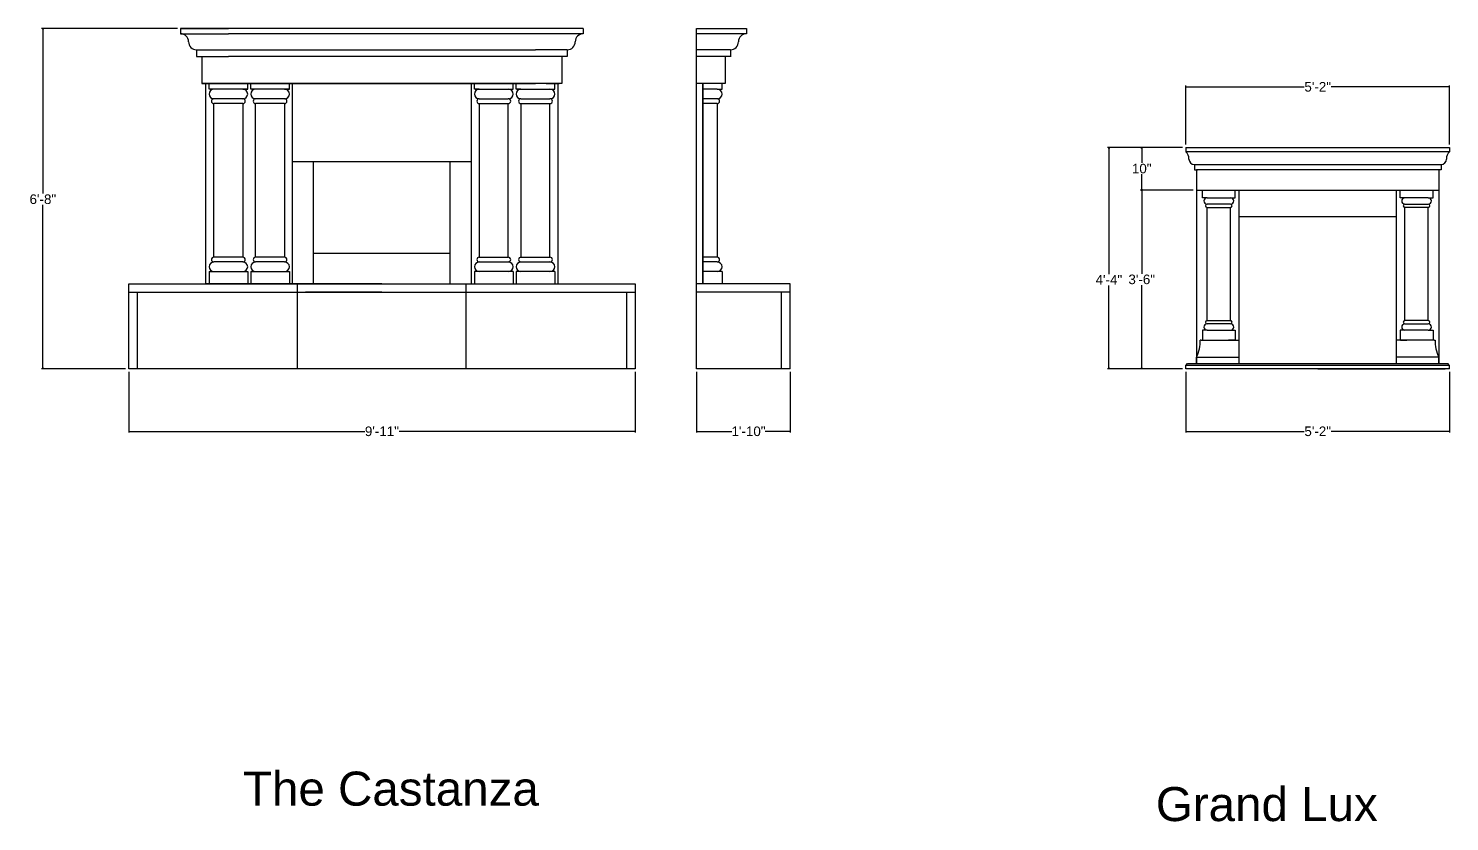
# Model space of a CAD drawing. Header units: millimetres. Extents: x 1155 to 2227, y 540 to 1342.
# Drawn here: x 1375.9 to 1710, y 780.1 to 966.5 of the extents above; entities that cross this region are included whole.
import ezdxf

# ---------------------------------------------------------------- set-up
doc = ezdxf.new("R2010")
doc.units = ezdxf.units.MM
doc.layers.add('dimension', color=4, linetype='Continuous')
doc.layers.add('text', color=4, linetype='Continuous')
doc.styles.get("Standard").update_dxf_attribs({"font": 'arial.ttf'})
doc.dimstyles.new('25', dxfattribs={"dimscale": 1.5, "dimtxt": 1, "dimasz": 0.5, "dimexe": 0.1875, "dimexo": 1, "dimgap": 0.125, "dimtad": 0, "dimtih": 1, "dimtoh": 1, "dimdec": 4, "dimzin": 4, "dimdsep": 46, "dimlunit": 4, "dimtxsty": 'Standard', "dimblk1": 'CLOSEDBLANK', "dimblk2": 'CLOSEDBLANK', "dimsah": 1, "dimcen": -1, "dimclrd": 256, "dimclre": 256, "dimclrt": 256, "dimadec": 0, "dimazin": 0, "dimtfac": 1, "dimtdec": 4, "dimtofl": 0, "dimtmove": 0, "dimatfit": 3, "dimldrblk": 'CLOSEDBLANK', "dimfxl": 1, "dimtolj": 1, "dimtzin": 4, "dimarcsym": 0})

# ---------------------------------------------------------------- blocks, each defined once
blk = doc.blocks.new('_CLOSEDBLANK')
at = {"color": 0, "linetype": 'ByBlock'}
for p, q in [((-1, 0.2), (0, 0)), ((-1, 0.2), (-1, -0.2)), ((0, 0), (-1, -0.2))]:
    blk.add_line(p, q, dxfattribs=at)
blk = doc.blocks.new('*D381')
at = {"layer": 'Defpoints', "color": 0, "transparency": 16777216}
for p in [(1399.52, 886.51), (1518.52, 886.51), (1518.52, 871.8)]:
    blk.add_point(p, dxfattribs=at)
at = {"layer": 'dimension', "lineweight": -2, "transparency": 16777216}
for p, q in [((1399.52, 885.76), (1399.52, 871.51)), ((1518.52, 885.76), (1518.52, 871.51)), ((1399.71, 871.8), (1454.97, 871.8)), ((1518.34, 871.8), (1463.08, 871.8))]:
    blk.add_line(p, q, dxfattribs=at)
at = {"layer": 'dimension', "lineweight": -2, "transparency": 16777216, "xscale": 0.1875, "yscale": 0.1875, "zscale": 0.1875, "rotation": 180}
blk.add_blockref('_CLOSEDBLANK', (1399.52, 871.8), dxfattribs=at)
at = {"layer": 'dimension', "lineweight": -2, "transparency": 16777216, "xscale": 0.1875, "yscale": 0.1875, "zscale": 0.1875}
blk.add_blockref('_CLOSEDBLANK', (1518.52, 871.8), dxfattribs=at)
at = {"layer": 'dimension', "transparency": 16777216, "insert": (1459.02, 871.8), "char_height": 2.25, "attachment_point": 5}
blk.add_mtext('\\A1;9\'-11"', dxfattribs=at)
blk = doc.blocks.new('*D382')
at = {"layer": 'Defpoints', "color": 0, "transparency": 16777216}
for p in [(1532.96, 886.51), (1554.96, 886.51), (1554.96, 871.8)]:
    blk.add_point(p, dxfattribs=at)
at = {"layer": 'dimension', "lineweight": -2, "transparency": 16777216}
for p, q in [((1532.96, 885.76), (1532.96, 871.51)), ((1554.96, 885.76), (1554.96, 871.51)), ((1533.15, 871.8), (1541.26, 871.8)), ((1554.77, 871.8), (1549.15, 871.8))]:
    blk.add_line(p, q, dxfattribs=at)
at = {"layer": 'dimension', "lineweight": -2, "transparency": 16777216, "xscale": 0.1875, "yscale": 0.1875, "zscale": 0.1875, "rotation": 180}
blk.add_blockref('_CLOSEDBLANK', (1532.96, 871.8), dxfattribs=at)
at = {"layer": 'dimension', "lineweight": -2, "transparency": 16777216, "xscale": 0.1875, "yscale": 0.1875, "zscale": 0.1875}
blk.add_blockref('_CLOSEDBLANK', (1554.96, 871.8), dxfattribs=at)
at = {"layer": 'dimension', "transparency": 16777216, "insert": (1545.21, 871.8), "char_height": 2.25, "attachment_point": 5}
blk.add_mtext('\\A1;1\'-10"', dxfattribs=at)
blk = doc.blocks.new('*D383')
at = {"layer": 'Defpoints', "color": 0, "transparency": 16777216}
for p in [(1411.7, 966.51), (1379.31, 886.51), (1399.52, 886.51)]:
    blk.add_point(p, dxfattribs=at)
at = {"layer": 'dimension', "lineweight": -2, "transparency": 16777216}
for p, q in [((1410.95, 966.51), (1379.01, 966.51)), ((1379.31, 966.32), (1379.31, 927.68)), ((1379.31, 886.7), (1379.31, 925.01)), ((1398.77, 886.51), (1379.01, 886.51))]:
    blk.add_line(p, q, dxfattribs=at)
at = {"layer": 'dimension', "lineweight": -2, "transparency": 16777216, "xscale": 0.1875, "yscale": 0.1875, "zscale": 0.1875}
for p, rotation in [((1379.31, 966.51), 90), ((1379.31, 886.51), 270)]:
    blk.add_blockref('_CLOSEDBLANK', p, dxfattribs=dict(at, rotation=rotation))
at = {"layer": 'dimension', "transparency": 16777216, "insert": (1379.31, 926.35), "char_height": 2.25, "attachment_point": 5}
blk.add_mtext('\\A1;6\'-8"', dxfattribs=at)
blk = doc.blocks.new('*D384')
at = {"layer": 'Defpoints', "color": 0, "transparency": 16777216}
for p in [(1710.02, 952.78), (1648.02, 938.51), (1710.02, 938.51)]:
    blk.add_point(p, dxfattribs=at)
at = {"layer": 'dimension', "lineweight": -2, "transparency": 16777216}
for p, q in [((1648.02, 939.26), (1648.02, 953.07)), ((1648.21, 952.78), (1675.85, 952.78)), ((1709.84, 952.78), (1682.2, 952.78)), ((1710.02, 939.26), (1710.02, 953.07))]:
    blk.add_line(p, q, dxfattribs=at)
at = {"layer": 'dimension', "lineweight": -2, "transparency": 16777216, "xscale": 0.1875, "yscale": 0.1875, "zscale": 0.1875, "rotation": 180}
blk.add_blockref('_CLOSEDBLANK', (1648.02, 952.78), dxfattribs=at)
at = {"layer": 'dimension', "lineweight": -2, "transparency": 16777216, "xscale": 0.1875, "yscale": 0.1875, "zscale": 0.1875}
blk.add_blockref('_CLOSEDBLANK', (1710.02, 952.78), dxfattribs=at)
at = {"layer": 'dimension', "transparency": 16777216, "insert": (1679.02, 952.78), "char_height": 2.25, "attachment_point": 5}
blk.add_mtext('\\A1;5\'-2"', dxfattribs=at)
blk = doc.blocks.new('*D385')
at = {"layer": 'Defpoints', "color": 0, "transparency": 16777216}
for p in [(1648.02, 938.51), (1637.65, 928.51), (1650.52, 928.51)]:
    blk.add_point(p, dxfattribs=at)
at = {"layer": 'dimension', "lineweight": -2, "transparency": 16777216}
for p, q in [((1647.27, 938.51), (1637.35, 938.51)), ((1637.65, 938.32), (1637.65, 934.89)), ((1637.65, 928.7), (1637.65, 932.22)), ((1649.77, 928.51), (1637.35, 928.51))]:
    blk.add_line(p, q, dxfattribs=at)
at = {"layer": 'dimension', "lineweight": -2, "transparency": 16777216, "xscale": 0.1875, "yscale": 0.1875, "zscale": 0.1875}
for p, rotation in [((1637.65, 938.51), 90), ((1637.65, 928.51), 270)]:
    blk.add_blockref('_CLOSEDBLANK', p, dxfattribs=dict(at, rotation=rotation))
at = {"layer": 'dimension', "transparency": 16777216, "insert": (1637.65, 933.55), "char_height": 2.25, "attachment_point": 5}
blk.add_mtext('\\A1;10"', dxfattribs=at)
blk = doc.blocks.new('*D386')
at = {"layer": 'Defpoints', "color": 0, "transparency": 16777216}
for p in [(1650.52, 928.51), (1637.65, 886.51), (1648.02, 886.51)]:
    blk.add_point(p, dxfattribs=at)
at = {"layer": 'dimension', "lineweight": -2, "transparency": 16777216}
for p, q in [((1649.77, 928.51), (1637.35, 928.51)), ((1637.65, 928.32), (1637.65, 908.85)), ((1637.65, 886.7), (1637.65, 906.17)), ((1647.27, 886.51), (1637.35, 886.51))]:
    blk.add_line(p, q, dxfattribs=at)
at = {"layer": 'dimension', "lineweight": -2, "transparency": 16777216, "xscale": 0.1875, "yscale": 0.1875, "zscale": 0.1875}
for p, rotation in [((1637.65, 928.51), 90), ((1637.65, 886.51), 270)]:
    blk.add_blockref('_CLOSEDBLANK', p, dxfattribs=dict(at, rotation=rotation))
at = {"layer": 'dimension', "transparency": 16777216, "insert": (1637.65, 907.51), "char_height": 2.25, "attachment_point": 5}
blk.add_mtext('\\A1;3\'-6"', dxfattribs=at)
blk = doc.blocks.new('*D387')
at = {"layer": 'Defpoints', "color": 0, "transparency": 16777216}
for p in [(1648.02, 938.51), (1629.93, 886.51), (1648.02, 886.51)]:
    blk.add_point(p, dxfattribs=at)
at = {"layer": 'dimension', "lineweight": -2, "transparency": 16777216}
for p, q in [((1647.27, 938.51), (1629.63, 938.51)), ((1629.93, 938.32), (1629.93, 908.74)), ((1629.93, 886.7), (1629.93, 906.11)), ((1647.27, 886.51), (1629.63, 886.51))]:
    blk.add_line(p, q, dxfattribs=at)
at = {"layer": 'dimension', "lineweight": -2, "transparency": 16777216, "xscale": 0.1875, "yscale": 0.1875, "zscale": 0.1875}
for p, rotation in [((1629.93, 938.51), 90), ((1629.93, 886.51), 270)]:
    blk.add_blockref('_CLOSEDBLANK', p, dxfattribs=dict(at, rotation=rotation))
at = {"layer": 'dimension', "transparency": 16777216, "insert": (1629.93, 907.42), "char_height": 2.25, "attachment_point": 5}
blk.add_mtext('\\A1;4\'-4"', dxfattribs=at)
blk = doc.blocks.new('*D388')
at = {"layer": 'Defpoints', "color": 0, "transparency": 16777216}
for p in [(1648.02, 886.51), (1710.02, 886.51), (1710.02, 871.8)]:
    blk.add_point(p, dxfattribs=at)
at = {"layer": 'dimension', "lineweight": -2, "transparency": 16777216}
for p, q in [((1648.02, 885.76), (1648.02, 871.51)), ((1710.02, 885.76), (1710.02, 871.51)), ((1648.21, 871.8), (1675.85, 871.8)), ((1709.84, 871.8), (1682.2, 871.8))]:
    blk.add_line(p, q, dxfattribs=at)
at = {"layer": 'dimension', "lineweight": -2, "transparency": 16777216, "xscale": 0.1875, "yscale": 0.1875, "zscale": 0.1875, "rotation": 180}
blk.add_blockref('_CLOSEDBLANK', (1648.02, 871.8), dxfattribs=at)
at = {"layer": 'dimension', "lineweight": -2, "transparency": 16777216, "xscale": 0.1875, "yscale": 0.1875, "zscale": 0.1875}
blk.add_blockref('_CLOSEDBLANK', (1710.02, 871.8), dxfattribs=at)
at = {"layer": 'dimension', "transparency": 16777216, "insert": (1679.02, 871.8), "char_height": 2.25, "attachment_point": 5}
blk.add_mtext('\\A1;5\'-2"', dxfattribs=at)

msp = doc.modelspace()

# ---------------------------------------------------------------- linework, layer by layer
at = {"color": 0}
for p, q in [((1411.69845, 966.51181), (1411.69845, 965.26181)), ((1411.69845, 966.51181), (1411.69845, 965.26181)), ((1411.69845, 966.51181), (1422.94845, 966.51181)), ((1500.4615, 966.51181), (1411.69845, 966.51181)), ((1506.34955, 966.51181), (1495.09955, 966.51181)), ((1506.34955, 966.51181), (1506.34955, 965.26181)), ((1506.34955, 966.51181), (1506.34955, 965.26181)), ((1532.96217, 886.51181), (1532.96217, 966.51181)), ((1532.96217, 966.51181), (1544.71217, 966.51181)), ((1544.71217, 966.51181), (1544.71217, 965.26181)), ((1544.71217, 966.51181), (1544.71217, 965.26181)), ((1411.69845, 965.26181), (1422.94845, 965.26181)), ((1495.09955, 965.26181), (1422.94845, 965.26181)), ((1506.34955, 965.26181), (1495.09955, 965.26181)), ((1544.71217, 965.26181), (1532.96217, 965.26181)), ((1415.44845, 961.51181), (1415.44845, 959.94931)), ((1415.44845, 961.51181), (1415.44845, 959.94931)), ((1415.44845, 961.51181), (1422.94845, 961.51181)), ((1415.44845, 959.94931), (1416.69845, 959.94931)), ((1415.44845, 959.94931), (1416.69845, 959.94931)), ((1416.69845, 959.94931), (1416.69845, 953.56837)), ((1416.69845, 959.94931), (1422.94845, 959.94931)), ((1422.94845, 961.51181), (1495.09955, 961.51181)), ((1495.09955, 959.94931), (1422.94845, 959.94931)), ((1502.59955, 961.51181), (1495.09955, 961.51181)), ((1501.34955, 959.94931), (1495.09955, 959.94931)), ((1502.59955, 959.94931), (1501.34955, 959.94931)), ((1502.59955, 959.94931), (1501.34955, 959.94931)), ((1501.34955, 959.94931), (1501.34955, 953.56837)), ((1502.59955, 961.51181), (1502.59955, 959.94931)), ((1502.59955, 961.51181), (1502.59955, 959.94931)), ((1540.96217, 961.51181), (1532.96217, 961.51181)), ((1541.12522, 959.94931), (1532.96217, 959.94931)), ((1540.96217, 959.94931), (1539.71217, 959.94931)), ((1540.96217, 959.94931), (1539.71217, 959.94931)), ((1539.71217, 959.94931), (1539.71217, 953.56837)), ((1540.96217, 961.51181), (1540.96217, 959.94931)), ((1540.96217, 961.51181), (1540.96217, 959.94931)), ((1416.69845, 953.57431), (1422.94845, 953.57431)), ((1416.69845, 953.57431), (1422.94845, 953.57431)), ((1420.44845, 953.56837), (1416.69845, 953.56837)), ((1501.34955, 953.56837), (1417.57454, 953.56837)), ((1417.5865, 920.44206), (1417.5865, 953.57431)), ((1417.5865, 920.44206), (1417.5865, 953.56837)), ((1418.38704, 952.22167), (1418.38704, 953.56837)), ((1419.51204, 952.22167), (1418.38704, 952.22167)), ((1427.33885, 952.22167), (1418.38704, 952.22167)), ((1422.94845, 953.57431), (1495.09955, 953.57431)), ((1426.33885, 952.22167), (1427.46385, 952.22167)), ((1427.46385, 952.22167), (1427.46385, 953.56837)), ((1428.18966, 952.22167), (1428.18966, 953.56837)), ((1429.31466, 952.22167), (1428.18966, 952.22167)), ((1437.14146, 952.22167), (1428.18966, 952.22167)), ((1436.14146, 952.22167), (1437.26646, 952.22167)), ((1437.01646, 953.56837), (1437.9615, 953.56837)), ((1437.26646, 952.22167), (1437.26646, 953.56837)), ((1437.9615, 906.51181), (1437.9615, 953.57431)), ((1480.0865, 906.51181), (1480.0865, 953.57431)), ((1480.78154, 952.22167), (1480.78154, 953.56837)), ((1481.90654, 952.22167), (1480.78154, 952.22167)), ((1480.90654, 952.22167), (1489.85835, 952.22167)), ((1488.73335, 952.22167), (1489.85835, 952.22167)), ((1489.85835, 952.22167), (1489.85835, 953.56837)), ((1490.58416, 952.22167), (1490.58416, 953.56837)), ((1491.70916, 952.22167), (1490.58416, 952.22167)), ((1490.70916, 952.22167), (1499.66096, 952.22167)), ((1501.34955, 953.57431), (1495.09955, 953.57431)), ((1497.59955, 953.56837), (1500.72455, 953.56837)), ((1498.53596, 952.22167), (1499.66096, 952.22167)), ((1499.66096, 952.22167), (1499.66096, 953.56837)), ((1500.4615, 920.44206), (1500.4615, 953.57431)), ((1500.4615, 920.44206), (1500.4615, 953.57431)), ((1500.4615, 920.44206), (1500.4615, 953.56837)), ((1539.71217, 953.56837), (1532.96217, 953.56837)), ((1534.46217, 953.56837), (1534.46217, 906.51181)), ((1534.46217, 906.51181), (1534.46217, 953.56837)), ((1537.86217, 952.22167), (1534.46217, 952.22167)), ((1537.86217, 952.22167), (1538.98717, 952.22167)), ((1538.98717, 952.22167), (1538.98717, 953.56837)), ((1426.33885, 949.97167), (1419.51204, 949.97167)), ((1436.14146, 949.97167), (1429.31466, 949.97167)), ((1481.90654, 949.97167), (1488.73335, 949.97167)), ((1491.70916, 949.97167), (1498.53596, 949.97167)), ((1537.86217, 949.97167), (1534.46217, 949.97167)), ((1426.33885, 948.84667), (1419.51204, 948.84667)), ((1419.51204, 932.41508), (1419.51204, 948.84667)), ((1426.33885, 948.84667), (1426.33885, 912.73351)), ((1436.14146, 948.84667), (1429.31466, 948.84667)), ((1429.31466, 932.41508), (1429.31466, 948.84667)), ((1436.14146, 948.84667), (1436.14146, 912.73351)), ((1481.90654, 948.84667), (1488.73335, 948.84667)), ((1481.90654, 948.84667), (1481.90654, 912.73351)), ((1488.73335, 932.41508), (1488.73335, 948.84667)), ((1491.70916, 948.84667), (1498.53596, 948.84667)), ((1491.70916, 948.84667), (1491.70916, 912.73351)), ((1498.53596, 932.41508), (1498.53596, 948.84667)), ((1537.86217, 948.84667), (1534.46217, 948.84667)), ((1537.86217, 948.84667), (1537.86217, 912.73351)), ((1648.024, 938.51181), (1648.024, 937.51181)), ((1648.024, 938.51181), (1648.024, 937.51181)), ((1648.024, 938.51181), (1648.024, 937.51181)), ((1648.024, 938.51181), (1648.024, 937.51181)), ((1648.024, 938.51181), (1648.024, 937.51181)), ((1648.024, 938.51181), (1648.024, 937.51181)), ((1648.024, 938.51181), (1648.024, 937.51181)), ((1648.024, 938.51181), (1648.024, 937.51181)), ((1648.024, 938.51181), (1710.024, 938.51181)), ((1710.024, 937.51181), (1648.024, 937.51181)), ((1710.024, 938.51181), (1710.024, 937.51181)), ((1710.024, 938.51181), (1710.024, 937.51181)), ((1710.024, 938.51181), (1710.024, 937.51181)), ((1710.024, 938.51181), (1710.024, 937.51181)), ((1419.51204, 912.73351), (1419.51204, 932.41508)), ((1429.31466, 912.73351), (1429.31466, 932.41508)), ((1480.0865, 935.13681), (1437.9615, 935.13681)), ((1442.9615, 906.51181), (1442.9615, 935.13681)), ((1475.0865, 906.51181), (1475.0865, 935.13681)), ((1488.73335, 912.73351), (1488.73335, 932.41508)), ((1498.53596, 912.73351), (1498.53596, 932.41508)), ((1650.024, 934.51181), (1650.024, 933.26181)), ((1650.024, 934.51181), (1650.024, 933.26181)), ((1650.024, 934.51181), (1650.024, 933.26181)), ((1650.024, 934.51181), (1650.024, 933.26181)), ((1650.024, 934.51181), (1708.024, 934.51181)), ((1650.024, 933.26181), (1650.524, 933.26181)), ((1650.024, 933.26181), (1650.524, 933.26181)), ((1650.024, 933.26181), (1650.774, 933.26181)), ((1650.524, 933.26181), (1650.524, 928.51181)), ((1707.524, 933.26181), (1650.524, 933.26181)), ((1708.024, 933.26181), (1707.524, 933.26181)), ((1707.524, 933.26181), (1707.524, 928.51181)), ((1708.024, 934.51181), (1708.024, 933.26181)), ((1708.024, 934.51181), (1708.024, 933.26181)), ((1650.524, 928.51181), (1707.524, 928.51181)), ((1650.524, 928.51181), (1650.524, 887.76181)), ((1651.899, 926.70181), (1651.899, 928.51181)), ((1653.024, 926.70181), (1651.899, 926.70181)), ((1653.024, 926.70181), (1651.899, 926.70181)), ((1653.024, 926.70181), (1658.524, 926.70181)), ((1658.524, 926.70181), (1659.649, 926.70181)), ((1658.524, 926.70181), (1659.649, 926.70181)), ((1659.649, 926.70181), (1659.649, 928.51181)), ((1659.649, 926.70181), (1659.649, 928.51181)), ((1660.524, 887.76181), (1660.524, 928.51181)), ((1697.524, 887.76181), (1697.524, 928.51181)), ((1698.399, 926.70181), (1698.399, 928.51181)), ((1698.399, 926.70181), (1698.399, 928.51181)), ((1699.524, 926.70181), (1698.399, 926.70181)), ((1699.524, 926.70181), (1698.399, 926.70181)), ((1705.024, 926.70181), (1699.524, 926.70181)), ((1705.024, 926.70181), (1706.149, 926.70181)), ((1705.024, 926.70181), (1706.149, 926.70181)), ((1706.149, 926.70181), (1706.149, 928.51181)), ((1707.524, 928.51181), (1707.524, 887.76181)), ((1658.524, 925.20181), (1653.024, 925.20181)), ((1653.024, 897.82231), (1653.024, 924.45181)), ((1653.024, 924.45181), (1658.524, 924.45181)), ((1658.524, 897.82231), (1658.524, 924.45181)), ((1697.524, 922.26181), (1660.524, 922.26181)), ((1699.524, 925.20181), (1705.024, 925.20181)), ((1699.524, 897.82231), (1699.524, 924.45181)), ((1705.024, 924.45181), (1699.524, 924.45181)), ((1705.024, 897.82231), (1705.024, 924.45181)), ((1417.5865, 906.51181), (1417.5865, 920.44206)), ((1417.5865, 906.51181), (1417.5865, 920.44206)), ((1500.4615, 906.51181), (1500.4615, 920.44206)), ((1500.4615, 906.51181), (1500.4615, 920.44206)), ((1500.4615, 906.51181), (1500.4615, 920.44206)), ((1426.33885, 912.73351), (1419.51204, 912.73351)), ((1436.14146, 912.73351), (1429.31466, 912.73351)), ((1475.0865, 913.63681), (1442.9615, 913.63681)), ((1481.90654, 912.73351), (1488.73335, 912.73351)), ((1491.70916, 912.73351), (1498.53596, 912.73351)), ((1537.86217, 912.73351), (1534.46217, 912.73351)), ((1418.38704, 909.35851), (1418.38704, 906.51181)), ((1418.38704, 909.35851), (1427.46385, 909.35851)), ((1426.33885, 911.60851), (1419.51204, 911.60851)), ((1427.46385, 909.35851), (1427.46385, 906.46401)), ((1428.18966, 909.35851), (1428.18966, 906.51181)), ((1428.18966, 909.35851), (1437.26646, 909.35851)), ((1436.14146, 911.60851), (1429.31466, 911.60851)), ((1437.26646, 909.35851), (1437.26646, 906.46401)), ((1480.78154, 909.35851), (1480.78154, 906.46401)), ((1489.85835, 909.35851), (1480.78154, 909.35851)), ((1481.90654, 911.60851), (1488.73335, 911.60851)), ((1489.85835, 909.35851), (1489.85835, 906.51181)), ((1490.58416, 909.35851), (1490.58416, 906.46401)), ((1499.66096, 909.35851), (1490.58416, 909.35851)), ((1491.70916, 911.60851), (1498.53596, 911.60851)), ((1499.66096, 909.35851), (1499.66096, 906.51181)), ((1537.86217, 911.60851), (1534.46217, 911.60851)), ((1538.98717, 909.35851), (1534.46217, 909.35851)), ((1538.98717, 909.35851), (1538.98717, 906.51181)), ((1399.524, 886.51181), (1399.524, 906.51181)), ((1399.524, 906.51181), (1518.524, 906.51181)), ((1459.024, 906.51181), (1417.5865, 906.51181)), ((1439.19, 886.51181), (1439.19, 906.51181)), ((1459.024, 906.51181), (1441.05839, 906.51181)), ((1459.024, 906.51181), (1442.9615, 906.51181)), ((1459.024, 906.51181), (1476.98961, 906.51181)), ((1459.024, 906.51181), (1500.4615, 906.51181)), ((1478.856, 886.51181), (1478.856, 906.51181)), ((1518.524, 906.51181), (1518.524, 886.51181)), ((1554.96217, 906.51181), (1532.96217, 906.51181)), ((1540.08717, 906.51181), (1534.46217, 906.51181)), ((1554.96217, 904.51181), (1554.96217, 906.51181)), ((1399.524, 904.51181), (1518.524, 904.51181)), ((1401.524, 886.51181), (1401.524, 904.51181)), ((1459.024, 904.51181), (1441.05839, 904.51181)), ((1459.024, 904.51181), (1476.98961, 904.51181)), ((1516.524, 904.51181), (1516.524, 886.51181)), ((1554.96217, 904.51181), (1532.96217, 904.51181)), ((1552.96217, 886.51181), (1552.96217, 904.51181)), ((1554.96217, 886.51181), (1554.96217, 904.51181)), ((1653.024, 895.57231), (1651.899, 895.57231)), ((1653.024, 895.57231), (1651.899, 895.57231)), ((1651.899, 895.57231), (1651.899, 893.26231)), ((1653.024, 897.82231), (1658.524, 897.82231)), ((1658.524, 897.07231), (1653.024, 897.07231)), ((1653.024, 895.57231), (1658.524, 895.57231)), ((1658.524, 895.57231), (1659.649, 895.57231)), ((1658.524, 895.57231), (1659.649, 895.57231)), ((1659.649, 895.57231), (1659.649, 893.26231)), ((1659.649, 895.57231), (1659.649, 893.26231)), ((1699.524, 895.57231), (1698.399, 895.57231)), ((1698.399, 895.57231), (1698.399, 893.26231)), ((1699.524, 895.57231), (1698.399, 895.57231)), ((1698.399, 895.57231), (1698.399, 893.26231)), ((1705.024, 897.82231), (1699.524, 897.82231)), ((1699.524, 897.07231), (1705.024, 897.07231)), ((1705.024, 895.57231), (1699.524, 895.57231)), ((1705.024, 895.57231), (1706.149, 895.57231)), ((1705.024, 895.57231), (1706.149, 895.57231)), ((1706.149, 895.57231), (1706.149, 893.26231)), ((1651.649, 893.26231), (1651.399, 893.26231)), ((1651.649, 893.26231), (1660.524, 893.26231)), ((1659.57622, 893.26231), (1658.07622, 893.26231)), ((1706.399, 893.26231), (1697.524, 893.26231)), ((1698.47178, 893.26231), (1699.97178, 893.26231)), ((1706.399, 893.26231), (1706.649, 893.26231)), ((1650.524, 887.76231), (1650.524, 889.26231)), ((1650.524, 889.26231), (1660.524, 889.26231)), ((1707.524, 889.26231), (1697.524, 889.26231)), ((1707.524, 887.76231), (1707.524, 889.26231)), ((1459.024, 886.51181), (1399.524, 886.51181)), ((1518.524, 886.51181), (1459.024, 886.51181)), ((1554.96217, 886.51181), (1532.96217, 886.51181)), ((1648.024, 887.26181), (1648.399, 887.76181)), ((1648.024, 886.51181), (1648.024, 887.26181)), ((1710.024, 887.26181), (1648.024, 887.26181)), ((1679.024, 886.51181), (1648.024, 886.51181)), ((1648.399, 887.76181), (1709.649, 887.76181)), ((1697.524, 886.51181), (1660.524, 886.51181)), ((1679.024, 886.51181), (1709.024, 886.51181)), ((1710.024, 886.51181), (1679.024, 886.51181)), ((1710.024, 887.26181), (1709.649, 887.76181)), ((1710.024, 886.51181), (1710.024, 887.26181))]:
    msp.add_line(p, q, dxfattribs=at)
for centre, radius, start, end in [((1411.69845, 963.38681), 1.875, 0, 90), ((1411.69845, 963.38681), 1.875, 0, 90), ((1415.44845, 963.38681), 1.875, 180, 270), ((1415.44845, 963.38681), 1.875, 180, 270), ((1502.59955, 963.38681), 1.875, 270, 360), ((1502.59955, 963.38681), 1.875, 270, 360), ((1506.34955, 963.38681), 1.875, 90, 180), ((1506.34955, 963.38681), 1.875, 90, 180), ((1540.96217, 963.38681), 1.875, 270, 360), ((1540.96217, 963.38681), 1.875, 270, 360), ((1544.71217, 963.38681), 1.875, 90, 180), ((1544.71217, 963.38681), 1.875, 90, 180), ((1419.51204, 951.09667), 1.125, 90, 270), ((1419.51204, 951.09667), 1.125, 90, 270), ((1426.33885, 951.09667), 1.125, 270, 90), ((1426.33885, 951.09667), 1.125, 270, 90), ((1429.31466, 951.09667), 1.125, 90, 270), ((1429.31466, 951.09667), 1.125, 90, 270), ((1436.14146, 951.09667), 1.125, 270, 90), ((1436.14146, 951.09667), 1.125, 270, 90), ((1481.90654, 951.09667), 1.125, 90, 270), ((1481.90654, 951.09667), 1.125, 90, 270), ((1488.73335, 951.09667), 1.125, 270, 90), ((1488.73335, 951.09667), 1.125, 270, 90), ((1491.70916, 951.09667), 1.125, 90, 270), ((1491.70916, 951.09667), 1.125, 90, 270), ((1498.53596, 951.09667), 1.125, 270, 90), ((1498.53596, 951.09667), 1.125, 270, 90), ((1537.86217, 951.09667), 1.125, 270, 90), ((1537.86217, 951.09667), 1.125, 270, 90), ((1419.51204, 949.40917), 0.5625, 90, 270), ((1419.51204, 949.40917), 0.5625, 90, 270), ((1426.33885, 949.40917), 0.5625, 270, 90), ((1426.33885, 949.40917), 0.5625, 270, 90), ((1429.31466, 949.40917), 0.5625, 90, 270), ((1429.31466, 949.40917), 0.5625, 90, 270), ((1436.14146, 949.40917), 0.5625, 270, 90), ((1436.14146, 949.40917), 0.5625, 270, 90), ((1481.90654, 949.40917), 0.5625, 90, 270), ((1481.90654, 949.40917), 0.5625, 90, 270), ((1488.73335, 949.40917), 0.5625, 270, 90), ((1488.73335, 949.40917), 0.5625, 270, 90), ((1491.70916, 949.40917), 0.5625, 90, 270), ((1491.70916, 949.40917), 0.5625, 90, 270), ((1498.53596, 949.40917), 0.5625, 270, 90), ((1498.53596, 949.40917), 0.5625, 270, 90), ((1537.86217, 949.40917), 0.5625, 270, 90), ((1537.86217, 949.40917), 0.5625, 270, 90), ((1646.61579, 935.90226), 2.13862, 357.665576, 48.8169303), ((1646.61579, 935.90226), 2.13862, 357.665576, 48.8169303), ((1646.61579, 935.90226), 2.13862, 357.665576, 48.8169303), ((1646.61579, 935.90226), 2.13862, 357.665576, 48.8169303), ((1650.04664, 935.80565), 1.29404, 179.5792709, 268.9975642), ((1650.04664, 935.80565), 1.29404, 179.5792709, 268.9975642), ((1650.04664, 935.80565), 1.29404, 179.5792709, 268.9975642), ((1650.04664, 935.80565), 1.29404, 179.5792709, 268.9975642), ((1708.00136, 935.80565), 1.29404, 271.0024358, 0.4207291), ((1708.00136, 935.80565), 1.29404, 271.0024358, 0.4207291), ((1711.43221, 935.90226), 2.13862, 131.1830697, 182.334424), ((1711.43221, 935.90226), 2.13862, 131.1830697, 182.334424), ((1653.024, 925.95181), 0.75, 90, 270), ((1653.024, 925.95181), 0.75, 90, 270), ((1658.524, 925.95181), 0.75, 270, 90), ((1658.524, 925.95181), 0.75, 270, 90), ((1699.524, 925.95181), 0.75, 90, 270), ((1699.524, 925.95181), 0.75, 90, 270), ((1705.024, 925.95181), 0.75, 270, 90), ((1705.024, 925.95181), 0.75, 270, 90), ((1653.024, 924.82681), 0.375, 90, 270), ((1653.024, 924.82681), 0.375, 90, 270), ((1658.524, 924.82681), 0.375, 270, 90), ((1658.524, 924.82681), 0.375, 270, 90), ((1699.524, 924.82681), 0.375, 90, 270), ((1699.524, 924.82681), 0.375, 90, 270), ((1705.024, 924.82681), 0.375, 270, 90), ((1705.024, 924.82681), 0.375, 270, 90), ((1419.51204, 912.17101), 0.5625, 90, 270), ((1419.51204, 912.17101), 0.5625, 90, 270), ((1426.33885, 912.17101), 0.5625, 270, 90), ((1426.33885, 912.17101), 0.5625, 270, 90), ((1429.31466, 912.17101), 0.5625, 90, 270), ((1429.31466, 912.17101), 0.5625, 90, 270), ((1436.14146, 912.17101), 0.5625, 270, 90), ((1436.14146, 912.17101), 0.5625, 270, 90), ((1481.90654, 912.17101), 0.5625, 90, 270), ((1481.90654, 912.17101), 0.5625, 90, 270), ((1488.73335, 912.17101), 0.5625, 270, 90), ((1488.73335, 912.17101), 0.5625, 270, 90), ((1491.70916, 912.17101), 0.5625, 90, 270), ((1491.70916, 912.17101), 0.5625, 90, 270), ((1498.53596, 912.17101), 0.5625, 270, 90), ((1498.53596, 912.17101), 0.5625, 270, 90), ((1537.86217, 912.17101), 0.5625, 270, 90), ((1537.86217, 912.17101), 0.5625, 270, 90), ((1419.51204, 910.48351), 1.125, 90, 270), ((1419.51204, 910.48351), 1.125, 90, 270), ((1426.33885, 910.48351), 1.125, 270, 90), ((1426.33885, 910.48351), 1.125, 270, 90), ((1429.31466, 910.48351), 1.125, 90, 270), ((1429.31466, 910.48351), 1.125, 90, 270), ((1436.14146, 910.48351), 1.125, 270, 90), ((1436.14146, 910.48351), 1.125, 270, 90), ((1481.90654, 910.48351), 1.125, 90, 270), ((1481.90654, 910.48351), 1.125, 90, 270), ((1488.73335, 910.48351), 1.125, 270, 90), ((1488.73335, 910.48351), 1.125, 270, 90), ((1491.70916, 910.48351), 1.125, 90, 270), ((1491.70916, 910.48351), 1.125, 90, 270), ((1498.53596, 910.48351), 1.125, 270, 90), ((1498.53596, 910.48351), 1.125, 270, 90), ((1537.86217, 910.48351), 1.125, 270, 90), ((1537.86217, 910.48351), 1.125, 270, 90), ((1653.024, 896.32231), 0.75, 90, 270), ((1653.024, 896.32231), 0.75, 90, 270), ((1653.024, 897.44731), 0.375, 90, 270), ((1653.024, 897.44731), 0.375, 90, 270), ((1658.524, 897.44731), 0.375, 270, 90), ((1658.524, 897.44731), 0.375, 270, 90), ((1658.524, 896.32231), 0.75, 270, 90), ((1658.524, 896.32231), 0.75, 270, 90), ((1699.524, 896.32231), 0.75, 90, 270), ((1699.524, 896.32231), 0.75, 90, 270), ((1699.524, 897.44731), 0.375, 90, 270), ((1699.524, 897.44731), 0.375, 90, 270), ((1705.024, 897.44731), 0.375, 270, 90), ((1705.024, 897.44731), 0.375, 270, 90), ((1705.024, 896.32231), 0.75, 270, 90), ((1705.024, 896.32231), 0.75, 270, 90), ((1643.39045, 892.91847), 8.01593, 332.8634473, 2.4583781), ((1714.65755, 892.91847), 8.01593, 177.5416219, 207.1365527)]:
    msp.add_arc(centre, radius, start, end, dxfattribs=at)

# ---------------------------------------------------------------- texts
at = {"layer": 'text', "linetype": 'Continuous', "lineweight": 0, "char_height": 8, "attachment_point": 1}
for s, insert in [('\\pi96.157;The Castanza', (1330.18717, 791.8104)), ('\\pi104.82;Grand Lux', (1536.146, 788.18316))]:
    msp.add_mtext_dynamic_manual_height_columns(s, width=261.154294, gutter_width=1, heights=[0], dxfattribs=dict(at, insert=insert))

# ---------------------------------------------------------------- dimensions: what is measured, and where the dimension line sits
at = {"layer": 'dimension'}
for base, p1, p2, picture, middle in [((1379.30615, 886.51181), (1411.69845, 966.51181), (1399.524, 886.51181), '*D383', (1379.30615, 926.34513)), ((1629.92703, 886.51181), (1648.024, 938.51181), (1648.024, 886.51181), '*D387', (1629.92703, 907.42405)), ((1637.64885, 928.51181), (1648.024, 938.51181), (1650.524, 928.51181), '*D385', (1637.64885, 933.55171))]:
    dim = msp.add_linear_dim(base=base, p1=p1, p2=p2, angle=90, dimstyle='25', override={"dimtxt": 1.5, "dimasz": 0.125, "dimexe": 0.197, "dimexo": 0.5, "dimtm": 2.6543}, dxfattribs=at)
    dim.commit()
    dim.dimension.update_dxf_attribs({"geometry": picture, "text_midpoint": middle, "dimtype": 160})
for base, p1, p2, picture, middle in [((1710.024, 952.77943), (1648.024, 938.51181), (1710.024, 938.51181), '*D384', (1679.024, 952.77943)), ((1518.524, 871.80137), (1399.524, 886.51181), (1518.524, 886.51181), '*D381', (1459.024, 871.80137)), ((1554.96217, 871.80137), (1532.96217, 886.51181), (1554.96217, 886.51181), '*D382', (1545.20731, 871.80137)), ((1710.024, 871.80137), (1648.024, 886.51181), (1710.024, 886.51181), '*D388', (1679.024, 871.80137))]:
    dim = msp.add_linear_dim(base=base, p1=p1, p2=p2, dimstyle='25', override={"dimtxt": 1.5, "dimasz": 0.125, "dimexe": 0.197, "dimexo": 0.5, "dimtm": 2.6543}, dxfattribs=at)
    dim.commit()
    dim.dimension.update_dxf_attribs({"geometry": picture, "text_midpoint": middle, "dimtype": 160})
dim = msp.add_linear_dim(base=(1637.64885, 886.51181), p1=(1650.524, 928.51181), p2=(1648.024, 886.51181), angle=90, dimstyle='25', override={"dimtxt": 1.5, "dimasz": 0.125, "dimexe": 0.197, "dimexo": 0.5, "dimtm": 2.6543}, dxfattribs=at)
dim.commit()
dim.dimension.update_dxf_attribs({"geometry": '*D386', "text_midpoint": (1637.64885, 907.51181)})

doc.saveas('drawing.dxf')
